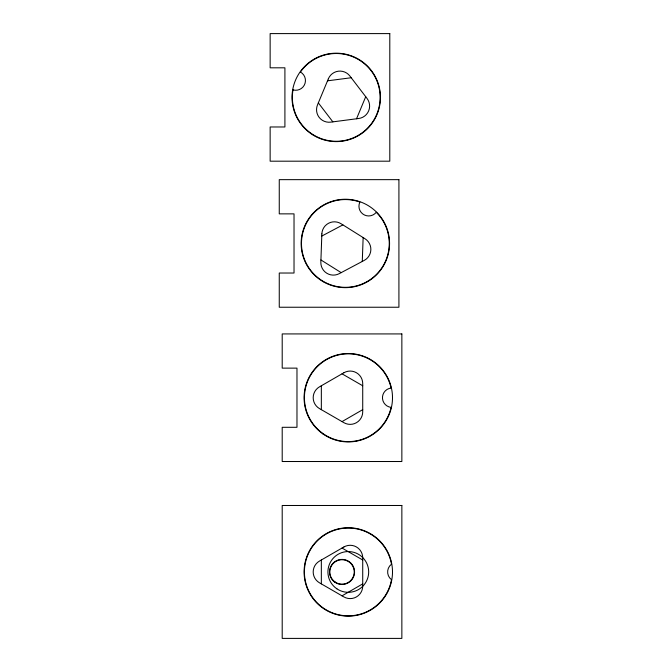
<?xml version="1.0" encoding="UTF-8"?>
<svg xmlns="http://www.w3.org/2000/svg" width="672" height="672" viewBox="0 0 672 672"><rect width="100%" height="100%" fill="white"/><g stroke="black" fill="none" stroke-linecap="round" stroke-linejoin="round"><path stroke-width="1.01" d="M362.275 261.442L363.14 237.56M356.546 118.776L365.719 96.718M342.031 421.604L362.72 409.66M342.031 595.837L362.72 583.884M321.779 236.074L342.888 224.885M327.516 80.825L351.204 77.742M342.031 373.825L362.72 385.77M342.031 548.05L362.72 559.994M320.922 259.955L341.174 272.639M318.335 102.883L332.858 121.859M321.342 385.77L321.342 409.66M321.342 559.994L321.342 583.884M321.863 233.906L320.846 262.122A12.541 12.541 0 0 0 339.251 273.655L364.199 260.425A12.541 12.541 0 0 0 364.98 238.72L341.048 223.726A12.541 12.541 0 0 0 321.863 233.906M328.348 78.817L317.503 104.891A12.541 12.541 0 0 0 330.7 122.144L358.697 118.499A12.541 12.541 0 0 0 367.038 98.44L349.885 76.012A12.541 12.541 0 0 0 328.348 78.817M343.913 372.742L319.46 386.854A12.541 12.541 0 0 0 319.46 408.576L343.913 422.696A12.541 12.541 0 0 0 362.72 411.835L362.72 383.594A12.541 12.541 0 0 0 343.913 372.742M343.913 546.966L319.46 561.078A12.541 12.541 0 0 0 319.46 582.8L343.913 596.921A12.541 12.541 0 0 0 362.72 586.06L362.72 557.827A12.541 12.541 0 0 0 343.913 546.966M389.794 33.6L270.144 33.6L270.144 67.813L284.911 67.813L284.911 126.974L270.144 126.974L270.144 161.188L389.794 161.188L389.794 33.6M398.916 179.651L279.258 179.651L279.258 213.864L294.025 213.864L294.025 273.025L279.258 273.025L279.258 307.238L398.916 307.238L398.916 179.651M401.856 333.925L282.206 333.925L282.206 368.13L296.974 368.13L296.974 427.3L282.206 427.3L282.206 461.513L401.856 461.513L401.856 333.925M401.856 505.487L282.206 505.487L282.206 638.4L401.856 638.4L401.856 505.487M323.526 608.546A44.201 44.201 0 0 0 392.389 575.098A44.201 44.201 0 0 0 328.986 532.182A44.201 44.201 0 0 0 323.526 608.546M335 582.33A12.541 12.541 0 0 0 354.539 572.838A12.541 12.541 0 0 0 336.554 560.658A12.541 12.541 0 0 0 335 582.33M336.882 588.815A20.378 20.378 0 0 0 368.626 573.392A20.378 20.378 0 0 0 339.394 553.61A20.378 20.378 0 0 0 336.882 588.815M335.177 582.07A12.23 12.23 0 0 0 354.228 572.813A12.23 12.23 0 0 0 336.689 560.944A12.23 12.23 0 0 0 335.177 582.07M324.139 608.588A43.89 43.89 0 0 0 391.499 579.701A9.719 9.719 0 0 1 391.499 564.178A43.89 43.89 0 0 0 324.139 535.298A43.89 43.89 0 0 0 324.139 608.588M293 89.872A9.719 9.719 0 0 0 300.418 72.03A43.89 43.89 0 0 1 372.977 73.374A43.89 43.89 0 0 1 345.106 140.381A43.89 43.89 0 0 1 293 89.872M362.998 283.634A43.89 43.89 0 0 0 376.27 212.285A9.719 9.719 0 0 1 359.898 202.037A43.89 43.89 0 0 0 301.501 245.112A43.89 43.89 0 0 0 362.998 283.634M391.112 388.055A9.719 9.719 0 0 0 391.112 407.375A43.89 43.89 0 0 1 323.61 434.003A43.89 43.89 0 0 1 323.61 361.435A43.89 43.89 0 0 1 391.112 388.055M312.438 134.644A44.201 44.201 0 0 0 380.402 99.38A44.201 44.201 0 0 0 315.882 58.153A44.201 44.201 0 0 0 312.438 134.644M323.257 281.728A44.201 44.201 0 0 0 389.558 243.44A44.201 44.201 0 0 0 323.257 205.162A44.201 44.201 0 0 0 323.257 281.728M322.846 433.86A44.201 44.201 0 0 0 392.322 401.688A44.201 44.201 0 0 0 329.725 357.605A44.201 44.201 0 0 0 322.846 433.86"/></g></svg>
